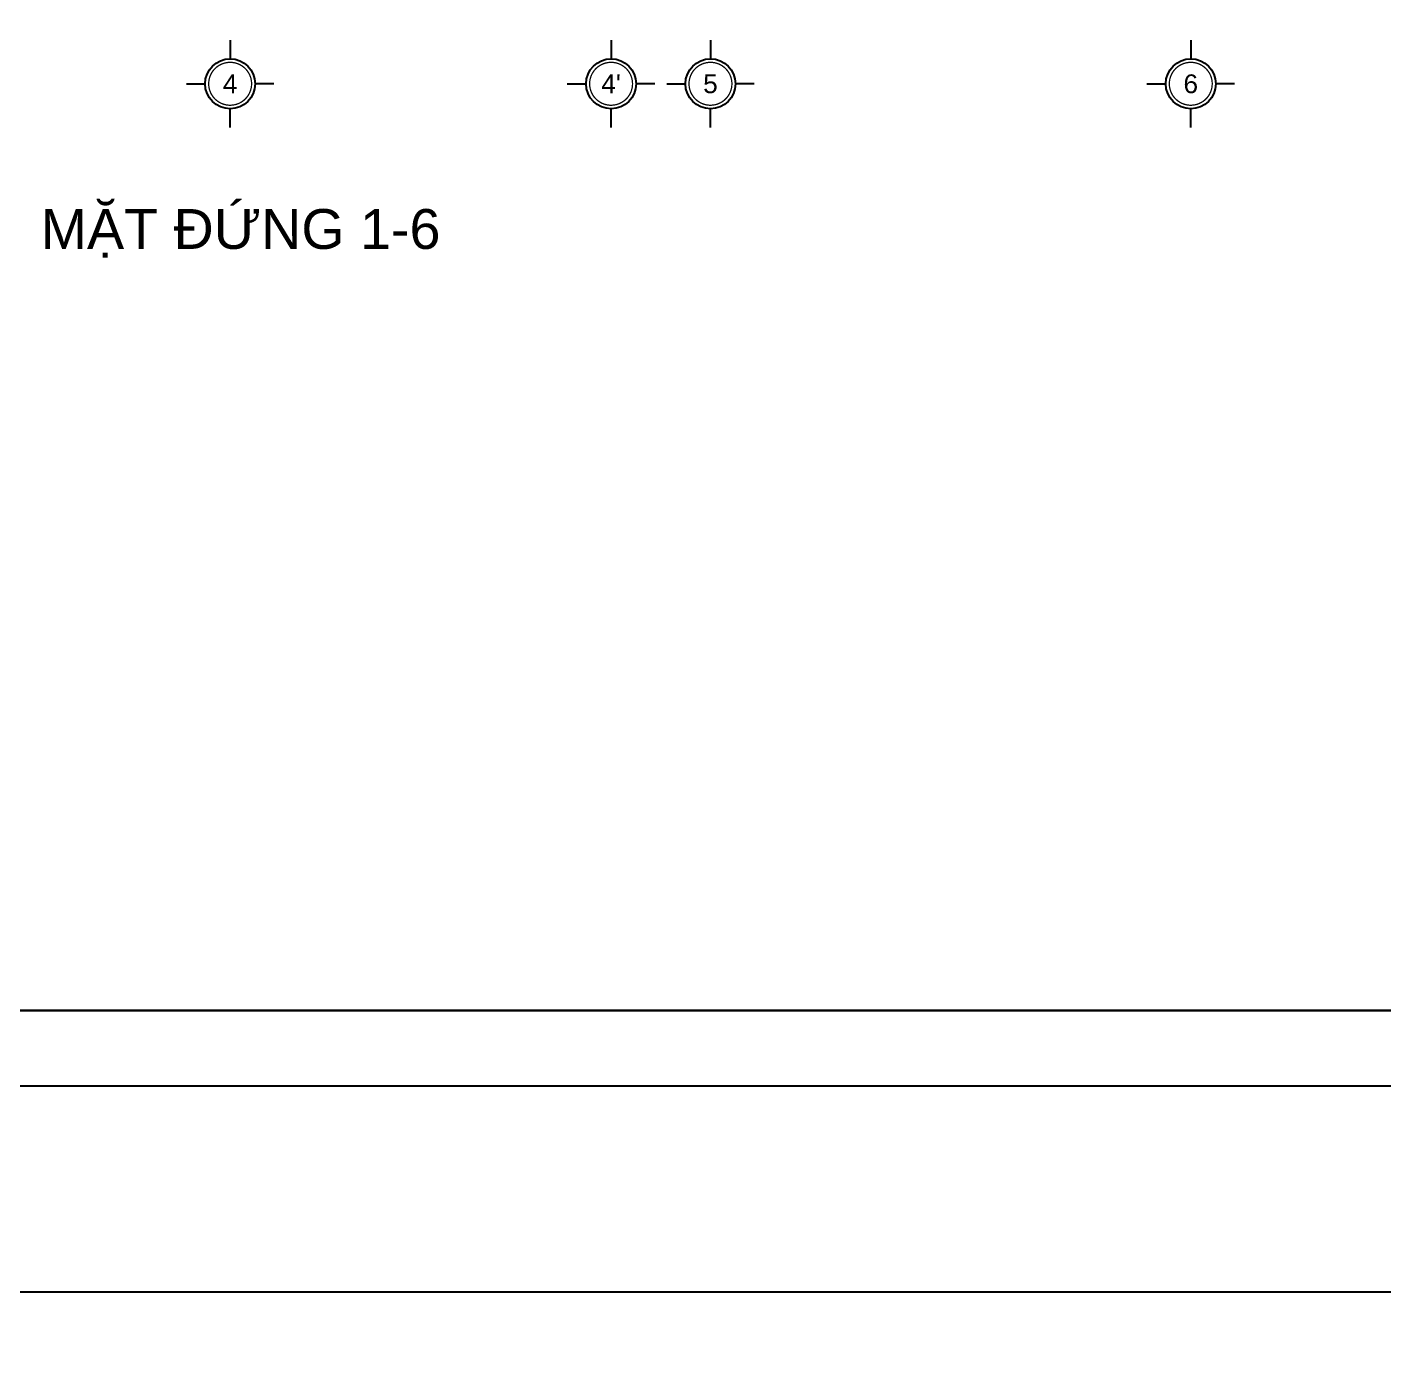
# Model space of a CAD drawing. Header units: millimetres. Extents: x 886808 to 1650903, y -1008069 to 230892.
# Drawn here: x 1031357 to 1051836, y -435754 to -415652 of the extents above; entities that cross this region are included whole.
import ezdxf
from ezdxf.enums import TextEntityAlignment as Align

# ---------------------------------------------------------------- set-up
doc = ezdxf.new("R2010")
doc.units = ezdxf.units.MM
doc.linetypes.add('CENTER2', pattern=[28.575, 19.05, -3.175, 3.175, -3.175])
doc.linetypes.add('CONTINOUS', pattern=[0])
doc.layers.get('0').update_dxf_attribs({"lineweight": 0})
for name, color, linetype, lineweight in [('A-Wall', 113, 'Continuous', 30), ('net truc', 250, 'CENTER2', 5), ('Q - TEN PHONG', 7, 'Continuous', 18), ('Text', 250, 'Continuous', 25)]:
    doc.layers.add(name, color=color, linetype=linetype, lineweight=lineweight)
doc.styles.add('Arial', font='arial.ttf', dxfattribs={"height": 253.361452})
doc.styles.add('DAT', font='')
doc.styles.get('DAT').set_extended_font_data('VNI-Helve')

# ---------------------------------------------------------------- blocks, each defined once
blk = doc.blocks.new('*U900')
for p, q in [((0, 7), (0, 4)), ((-7, 0), (-4, 0)), ((7, 0), (4, 0)), ((0, -7), (0, -4))]:
    blk.add_line(p, q)
blk.add_circle((0, 0), 4)
at = {"layer": 'net truc', "color": 4, "linetype": 'CONTINOUS', "ltscale": 0.08, "const_width": 0.208}
blk.add_lwpolyline([(3.43, -0.02, 0.414214), (0.02, 3.43, 2.414214), (3.43, -0.02, 0.24166)], format="xyb", dxfattribs=at)
at = {"color": 7, "style": 'Arial', "flags": 8}
blk.add_attdef('DETAIL#', text='', height=3, dxfattribs=at).set_placement((0, 0), align=Align.MIDDLE_CENTER)

msp = doc.modelspace()

# ---------------------------------------------------------------- linework, layer by layer
at = {"layer": 'A-Wall', "linetype": 'Continuous', "transparency": 33554636}
msp.add_line((1073729.1, -430497.4), (1010166.2, -430497.4), dxfattribs=at)
at = {"layer": 'Defpoints', "transparency": 33554636}
for points in [[(1007896.1, -431632.4), (1074864.1, -431632.4), (1074864.1, -384276.5), (1007896.1, -384276.5)], [(1007896.1, -482101.5), (1074864.1, -482101.5), (1074864.1, -434745.6), (1007896.1, -434745.6)]]:
    msp.add_lwpolyline(points, close=True, dxfattribs=at)

# ---------------------------------------------------------------- block references
at = {"layer": 'Text', "transparency": 33554636, "xscale": 94.41941626506186, "yscale": 94.41941626506186, "zscale": 94.41941626506186}
for p, values in [((1034421.4, -416507.2), {'DETAIL#': '4'}), ((1040171.4, -416507.2), {'DETAIL#': "4'"}), ((1041671.4, -416507.2), {'DETAIL#': '5'}), ((1048921.4, -416507.2), {'DETAIL#': '6'})]:
    msp.add_blockref('*U900', p, dxfattribs=at).add_auto_attribs(values)

# ---------------------------------------------------------------- texts
at = {"layer": 'Q - TEN PHONG', "transparency": 33554636, "insert": (1034578.9, -418398.5), "char_height": 601.002, "width": 15887.146, "attachment_point": 2, "style": 'DAT'}
msp.add_mtext('{\\fArial|b0|i0|c0|p34;MẶT ĐỨNG 1-6}', dxfattribs=at)

doc.saveas('drawing.dxf')
